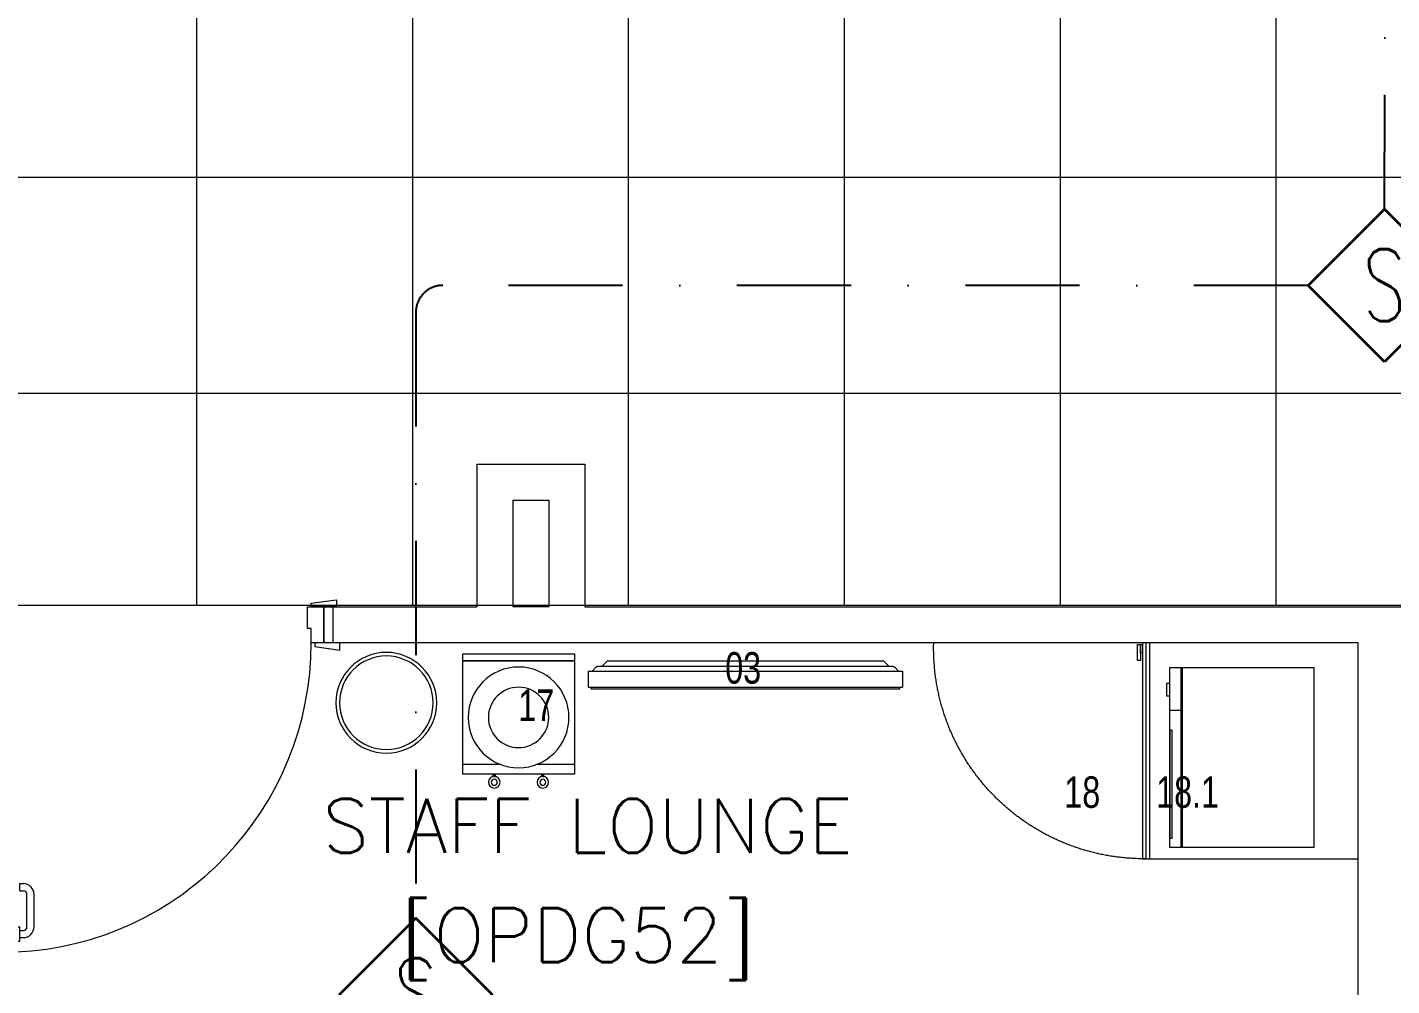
# Model space of a CAD drawing. Header units: inches. Extents: x -246178 to 57169, y -29325 to 19878.
# Drawn here: x 21729 to 25521, y 153 to 2817 of the extents above; entities that cross this region are included whole.
import ezdxf
from ezdxf.enums import TextEntityAlignment as Align

# ---------------------------------------------------------------- set-up
doc = ezdxf.new("R2010")
doc.units = ezdxf.units.IN
doc.header["$LTSCALE"] = 25
doc.header["$MEASUREMENT"] = 0
doc.linetypes.add('00-Ground Floor$0$DASHED', pattern=[0.75, 0.5, -0.25])
doc.linetypes.add('DASHDOT', pattern=[25.4, 12.7, -6.35, 0, -6.35])
doc.layers.get('0').update_dxf_attribs({"color": 8})
for name, color, linetype, lineweight in [('00-Ground Floor$0$72_EGR_BASE_TEXT', 252, 'Continuous', 5), ('00-Ground Floor$0$72_EGR_EQP_TAG', 142, 'Continuous', 5), ('00-Ground Floor$0$Frame', 252, 'Continuous', 9), ('00-Ground Floor$0$LOADING', 253, 'Continuous', 5), ('00-Ground Floor$0$Walls', 251, 'Continuous', 5), ('00-Ground Floor$0$Wooden Joinery', 251, 'Continuous', 5), ('E-LITE-CLNG-CNDT', 6, 'DASHDOT', 35), ('F-ALRM-CLNG @ 100', 33, 'Continuous', 35), ('F-ALRM-CLNG-CNDT', 51, 'DASHDOT', 25)]:
    doc.layers.add(name, color=color, linetype=linetype, lineweight=lineweight)
doc.styles.add('00-Ground Floor$0$SIMPLEX', font='SIMPLEX.shx', dxfattribs={"height": 150})
doc.styles.add('00-Ground Floor$0$X3G_ENTITY_257CFD', font='swisscl.ttf', dxfattribs={"height": 200})
doc.styles.add('DC_Simplex', font='SIMPLEX.shx', dxfattribs={"width": 0.7})

# ---------------------------------------------------------------- blocks, each defined once
blk = doc.blocks.new('00-Ground Floor$0$A$C72370EFE')
at = {"layer": '00-Ground Floor$0$Wooden Joinery'}
for p, q in [((-0.01, -0.03), (-0.01, -0.07)), ((0, -0.03), (-0.01, -0.03)), ((0.04, -0.03), (0.05, -0.03)), ((0.05, -0.03), (0.05, -0.07)), ((-0.05, -0.07), (-0.05, -0.16)), ((-0.03, -0.07), (-0.03, -0.16)), ((-0.01, -0.04), (-0.02, -0.04)), ((-0.01, -0.06), (-0.02, -0.06)), ((0, -0.07), (-0.01, -0.07)), ((0.04, -0.07), (0.05, -0.07)), ((0.05, -0.04), (0.06, -0.04)), ((0.05, -0.06), (0.06, -0.06)), ((0.07, -0.07), (0.07, -0.16)), ((0.09, -0.07), (0.09, -0.16)), ((-0.01, -0.17), (-0.02, -0.17)), ((-0.01, -0.17), (-0.01, -0.19)), ((0.05, -0.17), (0.06, -0.17)), ((0.05, -0.17), (0.05, -0.19)), ((-0.01, -0.19), (-0.02, -0.19)), ((0.05, -0.19), (0.06, -0.19))]:
    blk.add_line(p, q, dxfattribs=at)
for centre, radius, start, end in [((-0.02, -0.07), 0.03, 90, 180), ((-0.02, -0.07), 0.01, 90, 180), ((0.06, -0.07), 0.03, 0, 90), ((0.06, -0.07), 0.01, 0, 90), ((-0.02, -0.16), 0.03, 180, 270), ((-0.02, -0.16), 0.01, 180, 270), ((0.06, -0.16), 0.01, 270, 0), ((0.06, -0.16), 0.03, 270, 0)]:
    blk.add_arc(centre, radius, start, end, dxfattribs=at)
blk = doc.blocks.new('00-Ground Floor$0$A$C5DAD61B4')
at = {"layer": '00-Ground Floor$0$Wooden Joinery'}
for points in [[(80, 959.1), (80, 969.1), (10, 979.1), (10, 959.1)], [(940, 959.1), (940, 969.1), (1010, 979.1), (1010, 959.1)], [(70, 859.1), (70, 849.1), (0, 839.1), (0, 859.1)], [(120, 859.1), (120, 0), (80, 0), (80, 859.1)], [(950, 859.1), (950, 849.1), (1020, 839.1), (1020, 859.1)]]:
    blk.add_lwpolyline(points, close=True, dxfattribs=at)
for points in [[(45, 859.1), (45, 959.1), (20, 959.1), (20, 859.1), (45, 859.1)], [(45, 859.1), (80, 859.1), (80, 899.1), (90, 899.1), (90, 959.1), (45, 959.1), (45, 859.1)], [(975, 859.1), (940, 859.1), (940, 899.1), (930, 899.1), (930, 959.1), (975, 959.1), (975, 859.1)], [(975, 859.1), (975, 959.1), (1000, 959.1), (1000, 859.1), (975, 859.1)]]:
    blk.add_lwpolyline(points, dxfattribs=at)
blk.add_arc((80, 859.1), 860, 272.666, 0, dxfattribs=at)
at = {"layer": '00-Ground Floor$0$Wooden Joinery', "xscale": 999.9999999998854, "yscale": 999.9999999998854, "zscale": 999.9999999998854, "rotation": 180}
blk.add_blockref('00-Ground Floor$0$A$C72370EFE', (120, 0), dxfattribs=at)
blk = doc.blocks.new('00-Ground Floor$0$DM15862C-P')
at = {"lineweight": 0}
for p, q in [((-0.3835, 0), (-0.3983, -0.0149)), ((0.3835, 0), (-0.3835, 0)), ((0.3835, 0), (0.3983, -0.0149)), ((-0.4367, -0.0287), (-0.4367, -0.0734)), ((0.4365, -0.0287), (-0.4367, -0.0287)), ((-0.4157, -0.0175), (-0.4256, -0.0287)), ((0.41, -0.0149), (-0.4099, -0.0149)), ((0.4157, -0.0175), (0.4254, -0.0287)), ((0.4365, -0.0287), (0.4365, -0.0734)), ((0.4365, -0.0734), (-0.4367, -0.0734)), ((-0.4291, -0.078), (-0.4291, -0.0734)), ((0.429, -0.078), (0.429, -0.0734)), ((0.429, -0.078), (-0.4291, -0.078))]:
    blk.add_line(p, q, dxfattribs=at)
for points in [[(-0.4099, -0.0149), (-0.4121, -0.0149), (-0.4141, -0.0158), (-0.4157, -0.0175)], [(0.4157, -0.0175), (0.4141, -0.0158), (0.4121, -0.0149), (0.41, -0.0149)]]:
    blk.add_open_spline(points, degree=3, dxfattribs=at)
blk = doc.blocks.new('00-Ground Floor$0$WATER DISPENSER1')
at = {"layer": '00-Ground Floor$0$LOADING'}
for p, q in [((39.296, -0.3448), (39.1904, -0.3448)), ((39.5004, -0.3448), (39.3949, -0.3448))]:
    blk.add_line(p, q, dxfattribs=at)
blk.add_lwpolyline([(39.5004, -0.6333), (39.5004, -0.3183), (39.1904, -0.3183), (39.1904, -0.6333), (39.5004, -0.6333)], dxfattribs=at)
for points in [[(39.2749, -0.3183), (39.278, -0.3183), (39.278, -0.3118), (39.2749, -0.3118)], [(39.281, -0.3183), (39.278, -0.3183), (39.278, -0.3118), (39.281, -0.3118)], [(39.4098, -0.3183), (39.4129, -0.3183), (39.4129, -0.3118), (39.4098, -0.3118)], [(39.416, -0.3183), (39.4129, -0.3183), (39.4129, -0.3118), (39.416, -0.3118)], [(39.5004, -0.6333), (39.1904, -0.6333), (39.1904, -0.6529), (39.5004, -0.6529)]]:
    blk.add_lwpolyline(points, close=True, dxfattribs=at)
for centre, radius in [((39.278, -0.2956), 0.0161), ((39.278, -0.2956), 0.00834), ((39.4129, -0.2956), 0.0161), ((39.4129, -0.2956), 0.00834), ((39.3454, -0.4758), 0.14), ((39.3454, -0.4758), 0.084)]:
    blk.add_circle(centre, radius, dxfattribs=at)
blk = doc.blocks.new('00-Ground Floor$0$WM00001-P')
at = {"layer": '00-Ground Floor$0$LOADING'}
for radius in [0.14, 0.13]:
    blk.add_circle((0, 0), radius, dxfattribs=at)
blk = doc.blocks.new('00-Ground Floor$0$MICROWAVE')
at = {"layer": '00-Ground Floor$0$LOADING'}
for p, q in [((35.6435, -3.5463), (35.6435, -3.9463)), ((36.1435, -3.5463), (35.6435, -3.5463)), ((35.6883, -3.5368), (35.7218, -3.5368)), ((35.6883, -3.5463), (35.6883, -3.5368)), ((35.7218, -3.5463), (35.6883, -3.5463)), ((35.7218, -3.5368), (35.7218, -3.5463)), ((35.7624, -3.5463), (35.7624, -3.5771)), ((35.818, -3.5463), (36.1181, -3.5463)), ((35.818, -3.5523), (35.818, -3.5463)), ((36.1181, -3.5523), (35.818, -3.5523)), ((36.1181, -3.5463), (36.1181, -3.5523)), ((36.1435, -3.9463), (36.1435, -3.5463)), ((35.6435, -3.5771), (36.1435, -3.5771)), ((35.6435, -3.5783), (36.1435, -3.5783)), ((35.6435, -3.5796), (36.1435, -3.5796)), ((35.6435, -3.5808), (36.1435, -3.5808)), ((35.6435, -3.9463), (36.1435, -3.9463))]:
    blk.add_line(p, q, dxfattribs=at)
blk = doc.blocks.new('00-Ground Floor$0$UNDER COUNTER FRIDGE')
at = {"layer": '00-Ground Floor$0$LOADING', "ltscale": 10}
blk.add_line((35.575, -3.49), (35.575, -2.89), dxfattribs=at)
at = {"layer": '00-Ground Floor$0$LOADING'}
for p, q in [((35.575, -3.47), (36.175, -3.47)), ((35.575, -4.07), (35.575, -3.47)), ((35.575, -3.48), (36.175, -3.48)), ((36.175, -3.47), (36.175, -4.07)), ((35.575, -3.49), (36.175, -3.49)), ((36.175, -4.07), (35.575, -4.07))]:
    blk.add_line(p, q, dxfattribs=at)
for points in [[(35.58, -3.4648), (35.6243, -3.4648), (35.6243, -3.4564), (35.58, -3.4564)], [(35.58, -3.47), (35.6031, -3.47), (35.6031, -3.4648), (35.58, -3.4648)]]:
    blk.add_lwpolyline(points, close=True, dxfattribs=at)
at = {"layer": '00-Ground Floor$0$LOADING', "linetype": '00-Ground Floor$0$DASHED', "ltscale": 10}
blk.add_arc((35.5899, -3.475), 0.5852, 359.5104, 91.4525, dxfattribs=at)
blk = doc.blocks.new('00-Ground Floor$0$A$C71C82CCA')
at = {"color": 254, "linetype": 'Continuous'}
for p, q in [((22200, 1209.6), (22200, 9172.6)), ((22800, 1209.6), (22800, 9172.6)), ((23400, 1209.6), (23400, 9172.6)), ((24000, 1209.6), (24000, 9172.6)), ((24600, 1209.6), (24600, 9172.6)), ((25200, 1209.6), (25200, 9172.6)), ((20247.9, 2400), (30177.9, 2400)), ((20247.9, 1800), (30177.9, 1800))]:
    blk.add_line(p, q, dxfattribs=at)
at = {"color": 254}
blk.add_line((30177.9, 1209.6, 0), (20247.9, 1209.6, 0), dxfattribs=at)
blk = doc.blocks.new('00-Ground Floor$0$A$Ce9e1c4c3')
at = {"layer": '00-Ground Floor$0$Frame', "color": 254}
blk.add_blockref('00-Ground Floor$0$A$C71C82CCA', (-100000, 0), dxfattribs=at)
blk = doc.blocks.new('00-Ground Floor')
at = {"layer": '00-Ground Floor$0$Walls'}
for p, q in [((22977.9, 1602.6, 0), (22977.9, 1205.7, 0)), ((22977.9, 1602.6, 0), (23277.9, 1602.6, 0)), ((23277.9, 1602.6, 0), (23277.9, 1205.7, 0)), ((23077.9, 1502.6, 0), (23077.9, 1205.7, 0)), ((23077.9, 1502.6, 0), (23177.9, 1502.6, 0)), ((23177.9, 1502.6, 0), (23177.9, 1205.7, 0)), ((22577.9, 1205.7, 0), (22977.9, 1205.7, 0)), ((22577.9, 1205.7, 0), (22577.9, 1105.7, 0)), ((23177.9, 1205.7, 0), (23077.9, 1205.7, 0)), ((23277.9, 1205.7, 0), (26820.6, 1205.7)), ((25427.9, 1105.7, 0), (22577.9, 1105.7, 0)), ((25427.9, -847.4, 0), (25427.9, 1105.7, 0))]:
    blk.add_line(p, q, dxfattribs=at)
at = {"color": 254}
blk.add_blockref('00-Ground Floor$0$A$Ce9e1c4c3', (100000, 0), dxfattribs=at)
at = {"layer": '00-Ground Floor$0$LOADING', "xscale": -1000, "yscale": 1000, "zscale": 1000}
for name, p, rotation in [('00-Ground Floor$0$UNDER COUNTER FRIDGE', (21357.9, 36680.7, 0), 90.00000000000007), ('00-Ground Floor$0$WATER DISPENSER1', (-16251.2, 422.7), 180), ('00-Ground Floor$0$MICROWAVE', (21357.9, 36680.7, 0), 90.00000000000007)]:
    blk.add_blockref(name, p, dxfattribs=dict(at, rotation=rotation))
at = {"layer": '00-Ground Floor$0$LOADING', "extrusion": (-2.24546e-18, -2.24019e-05, -1), "xscale": 1000, "yscale": 1000, "zscale": 1000, "rotation": 270}
blk.add_blockref('00-Ground Floor$0$WM00001-P', (-22726.7, 939.2, 0), dxfattribs=at)
at = {"layer": '00-Ground Floor$0$LOADING', "xscale": -1000, "yscale": 1000, "zscale": 1000}
blk.add_blockref('00-Ground Floor$0$DM15862C-P', (23724.5, 1055.7, 0), dxfattribs=at)
at = {"layer": '00-Ground Floor$0$Wooden Joinery'}
blk.add_blockref('00-Ground Floor$0$A$C5DAD61B4', (21577.9, 246.6, 0), dxfattribs=at)
at = {"layer": '00-Ground Floor$0$72_EGR_BASE_TEXT', "char_height": 150, "attachment_point": 2, "style": '00-Ground Floor$0$SIMPLEX'}
for s, insert in [('STAFF LOUNGE', (23285.9, 672.2)), ('[OPDG52]', (23259.3, 368.2, 0))]:
    blk.add_mtext(s, dxfattribs=dict(at, insert=insert))
at = {"layer": '00-Ground Floor$0$72_EGR_EQP_TAG', "char_height": 87.47, "attachment_point": 2, "style": '00-Ground Floor$0$X3G_ENTITY_257CFD'}
for s, insert in [('03', (23718.4, 1080, 0)), ('17', (23143.2, 976.2, 0)), ('18', (24660.9, 734.8, 0)), ('18.1', (24953.5, 734.8, 0))]:
    blk.add_mtext(s, dxfattribs=dict(at, insert=insert))
blk = doc.blocks.new('A$C5CF53093')
blk.add_lwpolyline([(0, -212.1), (-212.1, 0), (0, 212.1), (212.1, 0)], close=True)
blk = doc.blocks.new('*U12')
at = {"xscale": 0.01, "yscale": 0.01, "zscale": 0.01}
blk.add_blockref('A$C5CF53093', (0.007, -0.007), dxfattribs=at)
at = {"color": 6, "style": 'DC_Simplex', "width": 0.7, "flags": 8}
blk.add_attdef('TYPE', text='', height=2, rotation=360, dxfattribs=at).set_placement((0, 0), align=Align.MIDDLE_CENTER)

msp = doc.modelspace()

# ---------------------------------------------------------------- linework, layer by layer
at = {"layer": 'F-ALRM-CLNG-CNDT'}
msp.add_lwpolyline([(25500.7, 2311.4), (25513.6, 7887.2)], dxfattribs=at)
msp.add_lwpolyline([(25288.6, 2099.3), (22883.6, 2099.3, 0.414214), (22808.6, 2024.3), (22808.6, 340.6)], format="xyb", dxfattribs=at)

# ---------------------------------------------------------------- block references
at = {"layer": 'E-LITE-CLNG-CNDT'}
msp.add_blockref('00-Ground Floor', (0, 0), dxfattribs=at)
at = {"layer": 'F-ALRM-CLNG @ 100', "xscale": 100, "yscale": 100, "zscale": 100}
for p in [(25500, 2100), (22807.9, 129.1, 0)]:
    msp.add_blockref('*U12', p, dxfattribs=at).add_auto_attribs({'TYPE': 'S'})

doc.saveas('drawing.dxf')
